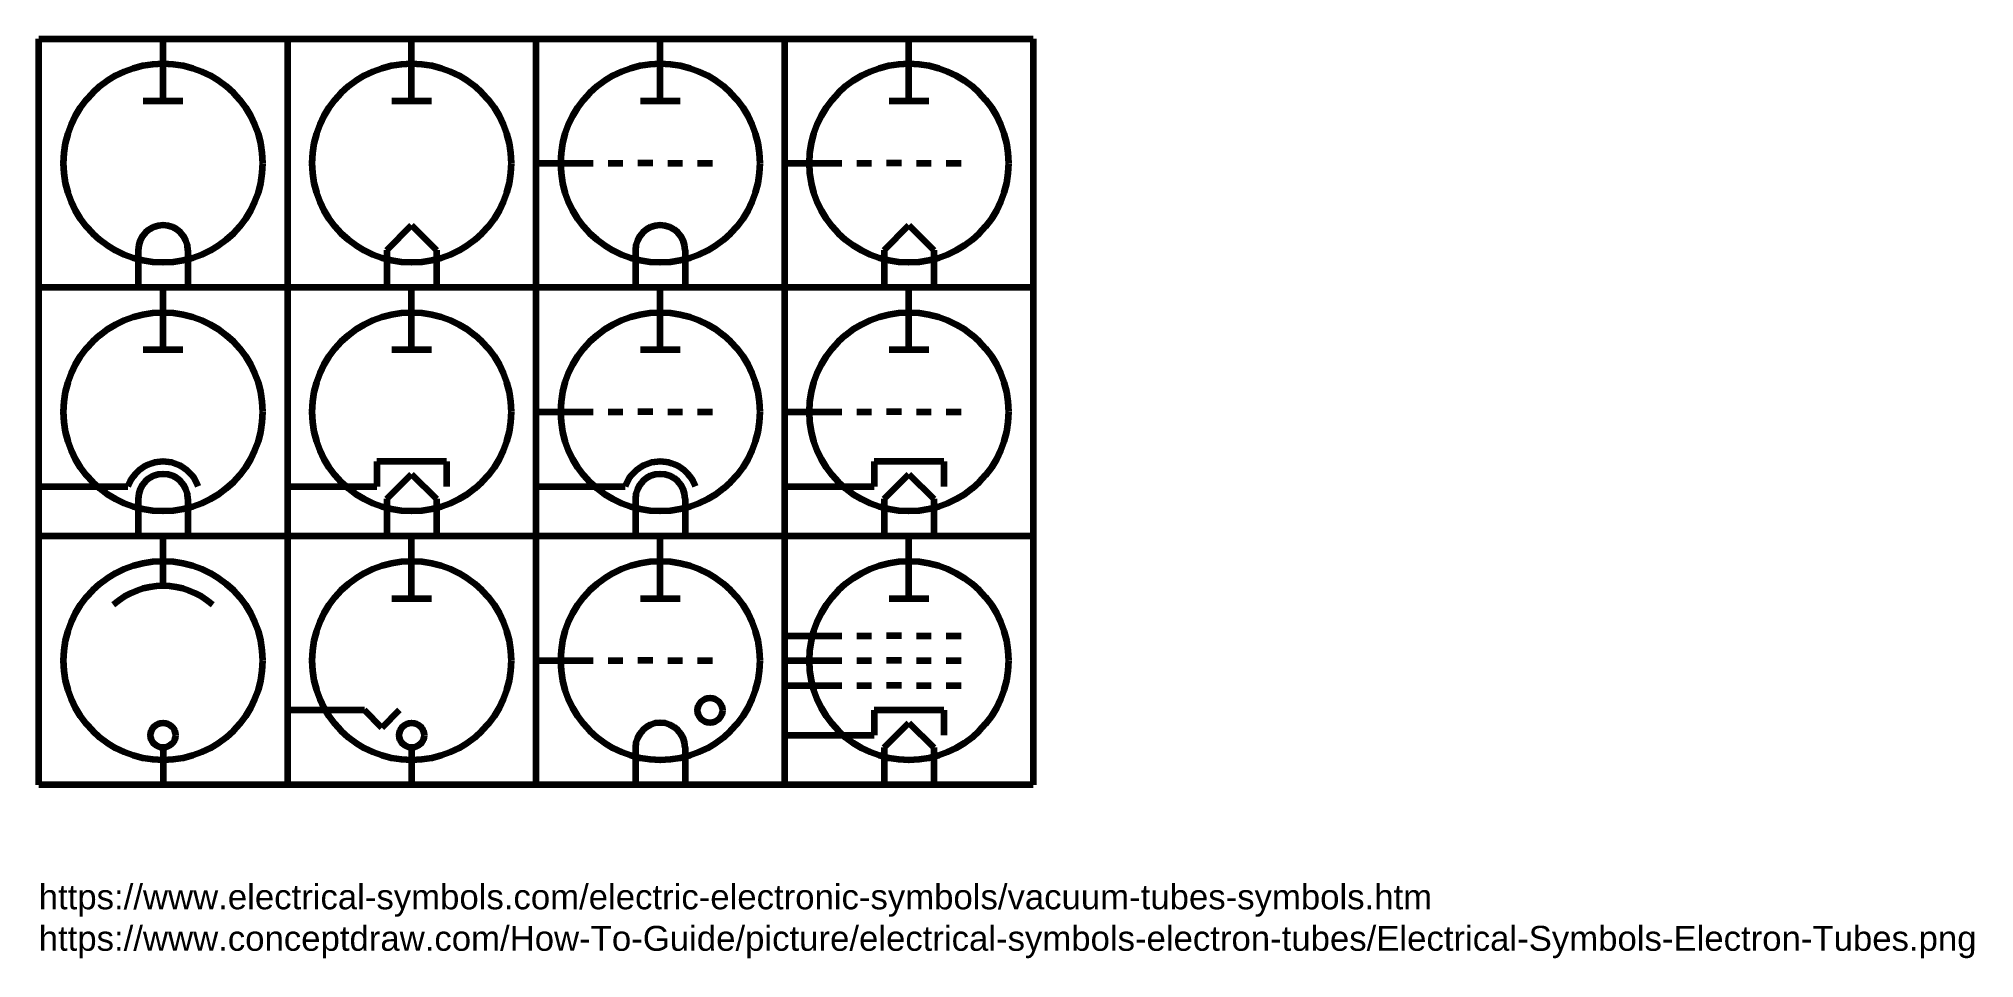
# Model space of a CAD drawing. Header units: millimetres. Extents: x 100 to 878, y 30 to 400.
import ezdxf

# ---------------------------------------------------------------- set-up
doc = ezdxf.new("R2010")
doc.units = ezdxf.units.MM
doc.layers.get('0').update_dxf_attribs({"lineweight": 200})
doc.styles.add('textstyle11', font='')
doc.styles.get('textstyle11').set_extended_font_data('Arial')

msp = doc.modelspace()

# ---------------------------------------------------------------- linework, layer by layer
for p, q in [((100, 400), (200, 400)), ((100, 300), (100, 400)), ((150, 375), (150, 400)), ((200, 400), (300, 400)), ((200, 400), (200, 300)), ((250, 375), (250, 400)), ((300, 400), (400, 400)), ((300, 400), (300, 300)), ((350, 375), (350, 400)), ((400, 400), (500, 400)), ((400, 400), (400, 300)), ((450, 375), (450, 400)), ((500, 400), (500, 300)), ((142, 375), (158, 375)), ((242, 375), (258, 375)), ((342, 375), (358, 375)), ((442, 375), (458, 375)), ((300, 350), (323, 350)), ((329, 350), (335, 350)), ((347, 350), (341, 350)), ((353, 350), (359, 350)), ((365, 350), (371, 350)), ((400, 350), (423, 350)), ((429, 350), (435, 350)), ((447, 350), (441, 350)), ((453, 350), (459, 350)), ((465, 350), (471, 350)), ((240, 315), (250, 325)), ((250, 325), (260, 315)), ((440, 315), (450, 325)), ((450, 325), (460, 315)), ((140, 315), (140, 300)), ((160, 315), (160, 300)), ((240, 315), (240, 300)), ((260, 315), (260, 300)), ((340, 315), (340, 300)), ((360, 315), (360, 300)), ((440, 315), (440, 300)), ((460, 315), (460, 300)), ((200, 300), (100, 300)), ((100, 200), (100, 300)), ((150, 275), (150, 300)), ((200, 300), (200, 200)), ((300, 300), (200, 300)), ((250, 275), (250, 300)), ((300, 300), (300, 200)), ((400, 300), (300, 300)), ((350, 275), (350, 300)), ((400, 300), (400, 200)), ((500, 300), (400, 300)), ((450, 275), (450, 300)), ((500, 300), (500, 200)), ((142, 275), (158, 275)), ((242, 275), (258, 275)), ((342, 275), (358, 275)), ((442, 275), (458, 275)), ((300, 250), (323, 250)), ((329, 250), (335, 250)), ((347, 250), (341, 250)), ((353, 250), (359, 250)), ((365, 250), (371, 250)), ((400, 250), (423, 250)), ((429, 250), (435, 250)), ((447, 250), (441, 250)), ((453, 250), (459, 250)), ((465, 250), (471, 250)), ((264, 230), (236, 230)), ((236, 230), (236, 220)), ((264, 230), (264, 220)), ((464, 230), (436, 230)), ((436, 230), (436, 220)), ((464, 230), (464, 220)), ((100, 220), (135.86, 220)), ((200, 220), (236, 220)), ((240, 215), (250, 225)), ((250, 225), (260, 215)), ((300, 220), (335.86, 220)), ((400, 220), (436, 220)), ((440, 215), (450, 225)), ((450, 225), (460, 215)), ((140, 215), (140, 200)), ((160, 215), (160, 200)), ((240, 215), (240, 200)), ((260, 215), (260, 200)), ((340, 215), (340, 200)), ((360, 215), (360, 200)), ((440, 215), (440, 200)), ((460, 215), (460, 200)), ((200, 200), (100, 200)), ((100, 100), (100, 200)), ((150, 180), (150, 200)), ((200, 200), (200, 100)), ((300, 200), (200, 200)), ((250, 175), (250, 200)), ((300, 200), (300, 100)), ((400, 200), (300, 200)), ((350, 175), (350, 200)), ((400, 200), (400, 100)), ((500, 200), (400, 200)), ((450, 175), (450, 200)), ((500, 200), (500, 100)), ((242, 175), (258, 175)), ((342, 175), (358, 175)), ((442, 175), (458, 175)), ((400, 160), (423, 160)), ((429, 160), (435, 160)), ((447, 160), (441, 160)), ((453, 160), (459, 160)), ((465, 160), (471, 160)), ((300, 150), (323, 150)), ((329, 150), (335, 150)), ((347, 150), (341, 150)), ((353, 150), (359, 150)), ((365, 150), (371, 150)), ((400, 150), (423, 150)), ((429, 150), (435, 150)), ((447, 150), (441, 150)), ((453, 150), (459, 150)), ((465, 150), (471, 150)), ((400, 140), (423, 140)), ((429, 140), (435, 140)), ((447, 140), (441, 140)), ((453, 140), (459, 140)), ((465, 140), (471, 140)), ((231, 130), (200, 130)), ((238, 123), (231, 130)), ((245, 130), (238, 123)), ((464, 130), (436, 130)), ((436, 130), (436, 120)), ((440, 115), (450, 125)), ((450, 125), (460, 115)), ((464, 130), (464, 120)), ((400, 120), (436, 120)), ((150, 115), (150, 100)), ((250, 115), (250, 100)), ((340, 115), (340, 100)), ((360, 115), (360, 100)), ((440, 115), (440, 100)), ((460, 115), (460, 100)), ((200, 100), (100, 100)), ((300, 100), (200, 100)), ((400, 100), (300, 100)), ((500, 100), (400, 100))]:
    msp.add_line(p, q)
for centre, radius in [((150, 350), 40), ((250, 350), 40), ((350, 350), 40), ((450, 350), 40), ((150, 250), 40), ((250, 250), 40), ((350, 250), 40), ((450, 250), 40), ((150, 150), 40), ((250, 150), 40), ((350, 150), 40), ((450, 150), 40), ((370, 130), 5), ((150, 120), 5), ((250, 120), 5)]:
    msp.add_circle(centre, radius)
for centre, radius, start, end in [((150, 315), 10, 0, 180), ((350, 315), 10, 0, 180), ((150, 215), 15, 19.47122, 160.52878), ((350, 215), 15, 19.47122, 160.52878), ((150, 215), 10, 0, 180), ((350, 215), 10, 0, 180), ((150, 150), 30, 48.18969, 131.81031), ((350, 115), 10, 0, 180)]:
    msp.add_arc(centre, radius, start, end)

# ---------------------------------------------------------------- texts
at = {"insert": (100, 60), "char_height": 10, "attachment_point": 1, "style": 'textstyle11'}
msp.add_mtext('https://www.electrical-symbols.com/electric-electronic-symbols/vacuum-tubes-symbols.htm\\Phttps://www.conceptdraw.com/How-To-Guide/picture/electrical-symbols-electron-tubes/Electrical-Symbols-Electron-Tubes.png\\P', dxfattribs=at)

doc.saveas('drawing.dxf')
